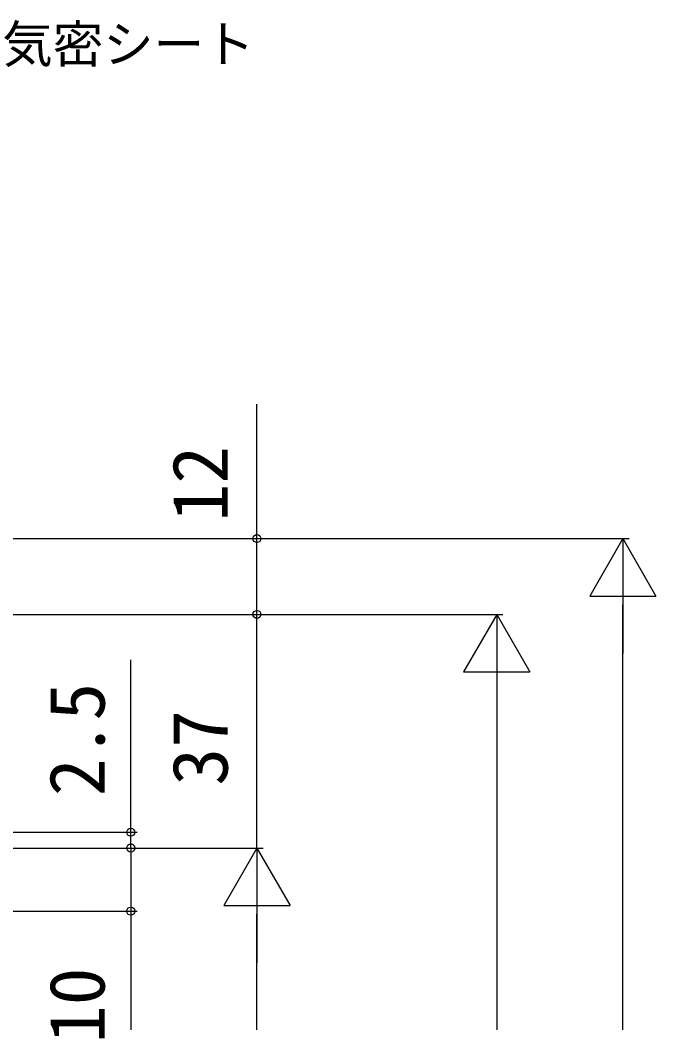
# Model space of a CAD drawing. Units: millimetres, scale not verified. Extents: x -525 to 525, y -783 to 778.
# Drawn here: x 65.4 to 166.2, y 292.5 to 451.3 of the extents above; entities that cross this region are included whole.
import ezdxf
from ezdxf.enums import TextEntityAlignment as Align

# ---------------------------------------------------------------- set-up
doc = ezdxf.new("R2010")
doc.units = ezdxf.units.MM
doc.header["$LTSCALE"] = 4
doc.layers.add('0-6_YKK_D', color=6, linetype='Continuous')
doc.styles.add('ＭＳ ゴシック', font='')
doc.styles.get('ＭＳ ゴシック').set_extended_font_data('MS Gothic')

msp = doc.modelspace()

# ---------------------------------------------------------------- linework, layer by layer
at = {"layer": '0-6_YKK_D'}
for p, q in [((6.997, 369.2), (161.997, 369.2)), ((65.997, 369.2), (103.997, 369.2)), ((160.997, 369.2), (155.747, 360.107)), ((160.997, 369.2), (166.247, 360.107)), ((160.997, 369.2), (160.997, 351.013)), ((155.747, 360.107), (166.247, 360.107)), ((160.997, 44.7), (160.997, 358.7)), ((6.697, 357.2), (103.997, 357.2)), ((6.697, 357.2), (141.997, 357.2)), ((65.997, 357.2), (103.997, 357.2)), ((102.997, 320.2), (102.997, 357.2)), ((140.997, 357.2), (135.747, 348.107)), ((140.997, 357.2), (146.247, 348.107)), ((140.997, 357.2), (140.997, 339.013)), ((82.997, 322.7), (82.997, 350.027)), ((135.747, 348.107), (146.247, 348.107)), ((140.997, 346.7), (140.997, 44.7)), ((6.697, 322.7), (83.997, 322.7)), ((82.997, 320.2), (82.997, 322.7)), ((6.697, 320.2), (103.997, 320.2)), ((6.697, 320.2), (103.997, 320.2)), ((6.697, 320.2), (83.997, 320.2)), ((6.697, 320.2), (83.997, 320.2)), ((82.997, 320.2), (82.997, 317.65)), ((102.997, 320.2), (97.747, 311.107)), ((102.997, 320.2), (108.247, 311.107)), ((102.997, 320.2), (102.997, 302.013)), ((-26.503, 310.2), (83.997, 310.2)), ((-26.503, 310.2), (83.997, 310.2)), ((82.997, 310.2), (82.997, 67.2)), ((97.747, 311.107), (108.247, 311.107)), ((102.997, 74.7), (102.997, 309.7))]:
    msp.add_line(p, q, dxfattribs=at)
for points in [[(102.997, 357.2), (102.997, 369.2), (102.997, 390.477)], [(82.997, 320.2), (82.997, 310.2), (82.997, 289.65)]]:
    msp.add_lwpolyline(points, dxfattribs=at)
for centre in [(102.997, 369.2), (102.997, 357.2), (82.997, 322.7), (82.997, 320.2), (82.997, 320.2), (82.997, 310.2), (82.997, 310.2)]:
    msp.add_circle(centre, 0.637, dxfattribs=at)

# ---------------------------------------------------------------- texts
at = {"layer": '0-6_YKK_D', "style": 'ＭＳ ゴシック'}
msp.add_text('気密シート', height=5.865, dxfattribs=at).set_placement((62.618, 442.825), align=Align.BOTTOM_LEFT)
for s, p in [('12', (100.997, 371.909)), ('2.5', (81.497, 328.414)), ('37', (100.997, 330.075)), ('10', (81.497, 289.309))]:
    msp.add_text(s, height=8.798, rotation=90, dxfattribs=at).set_placement(p, align=Align.BOTTOM_LEFT)

doc.saveas('drawing.dxf')
